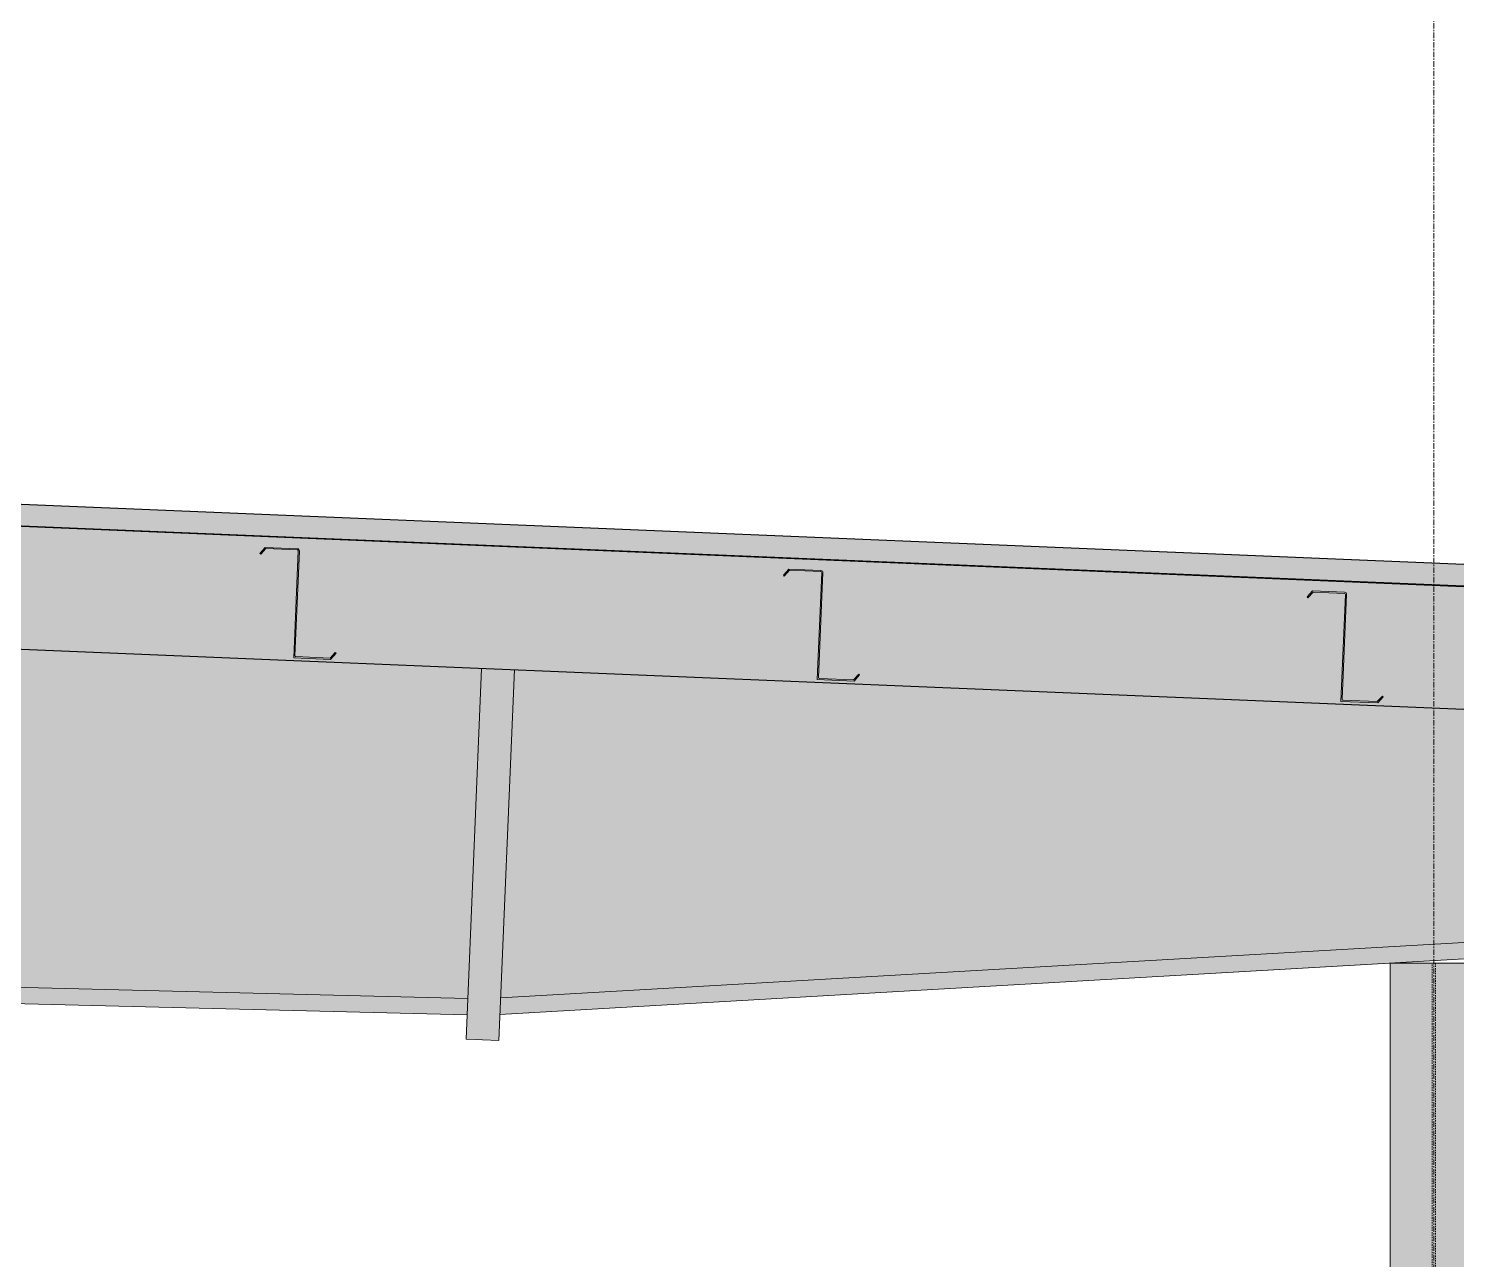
# Model space of a CAD drawing. Header units: inches. Extents: x -55396 to -733, y -290 to 853.
# Drawn here: x -16348.7 to -16217.9, y 295.7 to 408.5 of the extents above; entities that cross this region are included whole.
import ezdxf

# ---------------------------------------------------------------- set-up
doc = ezdxf.new("R2010")
doc.units = ezdxf.units.IN
doc.header["$MEASUREMENT"] = 0
doc.linetypes.add('Grid Line 1_2_', pattern=[0.875, 0.5, -0.125, 0.125, -0.125])
doc.linetypes.add('Hidden 1_8_', pattern=[0.1875, 0.125, -0.0625])
for name, color, linetype, lineweight in [('A-CLNG', 13, 'Continuous', 9), ('A-CLNG-PATT', 13, 'Continuous', 25), ('A-ROOF', 132, 'Continuous', 9), ('S-BEAM', 12, 'Continuous', 9), ('S-COLS', 52, 'Continuous', 9), ('S-GRID', 1, 'Continuous', 9)]:
    doc.layers.add(name, color=color, linetype=linetype, lineweight=lineweight)

# ---------------------------------------------------------------- blocks, each defined once
blk = doc.blocks.new('W-Wide Flange-Column - B1_D-1279157-Section 1')
at = {"layer": 'S-COLS', "linetype": 'Hidden 1_8_'}
for p, q in [((22108.65, 279.84), (22108.65, 322.83)), ((22108.96, 322.83), (22108.96, 279.84))]:
    blk.add_line(p, q, dxfattribs=at)
blk = doc.blocks.new('columns and girder2 - one-1334686-Section 1')
at = {"layer": 'S-BEAM'}
h = blk.add_hatch(color=256, dxfattribs=at)
h.paths.add_polyline_path([(22306.55, 296.86), (22306.55, 298.38), (22142.86, 326.52), (22023.34, 319.62), (22023.28, 318.13), (22143.02, 324.97), (22297.96, 298.33)], flags=0)
h.paths.add_polyline_path([(22020.28, 318.09), (22020.34, 319.59), (21599.75, 330.15), (21599.68, 328.66), (22020.18, 318.1)], flags=0)
h.paths.add_polyline_path([(21596.69, 328.89), (21596.75, 330.39), (21362.99, 361.02), (21190.8, 336.44), (21190.8, 334.93), (21363, 359.5), (21596.59, 328.9)], flags=0)
h.paths.add_polyline_path([(21135.05, 387.53), (21135.03, 389.03), (21134.3, 389.03), (21134.3, 387.56)], flags=0)
h = blk.add_hatch(color=256, dxfattribs=at)
h.paths.add_polyline_path([(21135.8, 0), (21147.8, 0), (21187.8, 332.48), (21187.8, 335.23), (21135.8, 335.22), (21135.8, 37.38)], flags=0)
h.paths.add_polyline_path([(22356.63, 0), (22358.05, 0), (22358.05, 297.12), (22309.55, 297.12), (22309.55, 294.37), (22349.64, 0), (22350.85, 0)], flags=0)
h.paths.add_polyline_path([(22309.55, 298.12), (22358.05, 298.12), (22358.05, 324.33), (22354.04, 324.33), (22354.04, 324.68), (22355.41, 324.68), (22355.81, 324.9), (22355.93, 325.2), (22355.93, 335.65), (22355.78, 335.92), (22309.55, 337.76), (22309.55, 298.33)], flags=0)
h.paths.add_polyline_path([(22306.55, 298.38), (22306.55, 337.97), (22024.6, 349.72), (22023.34, 319.64), (22143.02, 326.49), (22297.96, 299.86)], flags=0)
h.paths.add_polyline_path([(22020.34, 319.59), (22021.6, 349.84), (21601.3, 367.35), (21599.75, 330.16), (22020.18, 319.6)], flags=0)
h.paths.add_polyline_path([(22356.69, 324.68), (22358.05, 324.68), (22358.05, 335.82), (22356.27, 335.9), (22356.17, 335.65), (22356.24, 325.02), (22356.32, 324.83)], flags=0)
h.paths.add_polyline_path([(21596.75, 330.39), (21598.3, 367.48), (21190.8, 384.46), (21190.8, 336.44), (21363, 361.02), (21596.59, 330.41)], flags=0)
h.paths.add_polyline_path([(21135.8, 336.23), (21187.8, 336.23), (21187.8, 384.58), (21135.8, 386.75), (21135.8, 336.51)], flags=0)
h = blk.add_hatch(color=256, dxfattribs=at)
h.paths.add_polyline_path([(22309.55, 294.37), (22309.55, 337.84), (22306.55, 337.97), (22306.55, 294.37)], flags=0)
h.paths.add_polyline_path([(22023.18, 315.75), (22024.6, 349.72), (22021.6, 349.84), (22020.18, 315.87)], flags=0)
h.paths.add_polyline_path([(21599.59, 326.39), (21601.3, 367.35), (21598.3, 367.48), (21596.59, 326.51)], flags=0)
h.paths.add_polyline_path([(21190.8, 332.48), (21190.8, 384.46), (21187.8, 384.58), (21187.8, 332.48)], flags=0)
for p, q in [((22021.6, 349.84), (22020.18, 315.87)), ((22023.18, 315.75), (22024.6, 349.72)), ((22020.34, 319.59), (21599.75, 330.16)), ((21599.68, 328.66), (22020.28, 318.09)), ((22142.86, 326.52), (22023.34, 319.64)), ((22023.28, 318.13), (22142.77, 325.01)), ((22020.18, 315.87), (22023.18, 315.75))]:
    blk.add_line(p, q, dxfattribs=at)
blk = doc.blocks.new('Girt_Z - 10_D-1351984-Section 1')
at = {"layer": 'S-BEAM'}
h = blk.add_hatch(color=256, dxfattribs=at)
h.paths.add_polyline_path([(21911.84, 354.66), (21912.35, 355.22), (21912.27, 355.29), (21911.8, 354.78), (21908.66, 354.91), (21908.47, 354.8)], flags=0)
h.paths.add_polyline_path([(21908.47, 354.8), (21908.59, 354.99), (21908.99, 364.6), (21908.88, 364.61)], flags=0)
h.paths.add_polyline_path([(21905.45, 364.29), (21905.92, 364.81), (21908.81, 364.69), (21908.81, 364.8), (21905.87, 364.92), (21905.37, 364.37)], flags=0)
at = {"layer": 'S-BEAM', "lineweight": 15}
for p, q in [((21905.87, 364.92), (21905.37, 364.37)), ((21908.81, 364.8), (21905.87, 364.92)), ((21905.37, 364.37), (21905.45, 364.29)), ((21905.45, 364.29), (21905.92, 364.81)), ((21905.92, 364.81), (21908.81, 364.69)), ((21908.88, 364.61), (21908.47, 354.8)), ((21908.59, 354.99), (21908.99, 364.6)), ((21908.47, 354.8), (21911.84, 354.66)), ((21911.8, 354.78), (21908.66, 354.91)), ((21912.27, 355.29), (21911.8, 354.78)), ((21911.84, 354.66), (21912.35, 355.22)), ((21912.35, 355.22), (21912.27, 355.29))]:
    blk.add_line(p, q, dxfattribs=at)
for centre, radius, start, end in [((21908.8, 364.61), 0.187, 357.6141, 87.6141), ((21908.8, 364.61), 0.0782, 357.6141, 85.4913), ((21908.67, 354.98), 0.0782, 177.6141, 264.5717)]:
    blk.add_arc(centre, radius, start, end, dxfattribs=at)

msp = doc.modelspace()

# ---------------------------------------------------------------- hatches: boundary and pattern name
at = {"layer": 'A-CLNG-PATT', "lineweight": 9}
h = msp.add_hatch(dxfattribs=at)
h.set_pattern_fill('FP_21', color=256, style=0, pattern_type=2)
h.set_pattern_definition([(161.57, (22011.972, 102.96), (-7.6802237, -0.0009796), [0, -54.643, 6.067, 0]), (18.43, (22010.052, 102.96), (-7.6802237, 0.0009796), [0, -54.643, 6.067, 0]), (108.43, (22011.972, 102.96), (3.8382953, -19.20136532), [18.211, -42.499]), (71.57, (22010.052, 102.96), (3.8382953, 19.20136532), [18.211, -42.499])])
h.paths.add_polyline_path([(-15956.21, 335.22), (-15956.21, 346.48), (-17193.72, 398.04), (-17193.72, 386.78), (-16069.55, 339.94)], flags=0)
at = {"layer": 'A-ROOF'}
msp.add_hatch(color=256, dxfattribs=at).paths.add_polyline_path([(-15892.97, 343.84), (-15892.97, 345.84), (-17208.32, 400.65), (-17208.32, 398.65), (-15914.61, 344.74)], flags=0)
at = {"layer": 'S-COLS', "lineweight": 5}
h = msp.add_hatch(color=256, dxfattribs=at)
h.paths.add_polyline_path([(-16223.97, 0), (-16215.97, 0), (-16215.97, 4), (-16223.97, 4)], flags=0)
h.paths.add_polyline_path([(-16215.97, 28.5), (-16215.97, 31.5), (-16223.97, 31.5), (-16223.97, 28.5)], flags=0)
h.paths.add_polyline_path([(-16223.97, 32.5), (-16215.97, 32.5), (-16215.97, 34.89), (-16223.97, 34.88), (-16223.97, 32.5)], flags=0)
h.paths.add_polyline_path([(-16217.22, 37.12), (-16215.97, 37.12), (-16215.97, 217.96), (-16223.97, 224.01), (-16223.97, 37.12), (-16217.43, 37.12)], flags=0)
h.paths.add_polyline_path([(-16215.97, 218.27), (-16215.97, 279.51), (-16223.97, 279.64), (-16223.97, 224.32), (-16219.64, 221.05)], flags=0)
h.paths.add_polyline_path([(-16215.97, 279.83), (-16215.97, 322.83), (-16223.97, 322.83), (-16223.97, 279.95), (-16219.64, 279.88)], flags=0)

# ---------------------------------------------------------------- linework, layer by layer
at = {"layer": 'A-CLNG', "lineweight": 25}
for p, q in [((-15956.21, 346.48), (-17193.72, 398.04)), ((-17193.72, 386.78), (-15956.21, 335.22))]:
    msp.add_line(p, q, dxfattribs=at)
at = {"layer": 'A-ROOF', "lineweight": 25}
for p, q in [((-15892.97, 345.84), (-17208.32, 400.65)), ((-17208.32, 398.65), (-15892.97, 343.84))]:
    msp.add_line(p, q, dxfattribs=at)
at = {"layer": 'S-COLS'}
for q in [(-16215.97, 322.83), (-16223.97, 279.87)]:
    msp.add_line((-16223.97, 322.83), q, dxfattribs=at)
at = {"layer": 'S-GRID', "linetype": 'Grid Line 1_2_'}
msp.add_line((-16219.97, -273.16), (-16219.97, 738.66), dxfattribs=at)
msp.add_line((-16219.97, -273.16), (-16219.97, 738.66), dxfattribs=at)

# ---------------------------------------------------------------- block references
at = {"layer": 'S-BEAM'}
for name, p in [('columns and girder2 - one-1334686-Section 1', (-38328.77, 0)), ('Girt_Z - 10_D-1351984-Section 1', (-38232.85, -4)), ('Girt_Z - 10_D-1351984-Section 1', (-38184.9, -5.99)), ('Girt_Z - 10_D-1351984-Section 1', (-38136.94, -7.99))]:
    msp.add_blockref(name, p, dxfattribs=at)
at = {"layer": 'S-COLS', "linetype": 'Hidden 1_8_'}
msp.add_blockref('W-Wide Flange-Column - B1_D-1279157-Section 1', (-38328.77, 0), dxfattribs=at)

doc.saveas('drawing.dxf')
